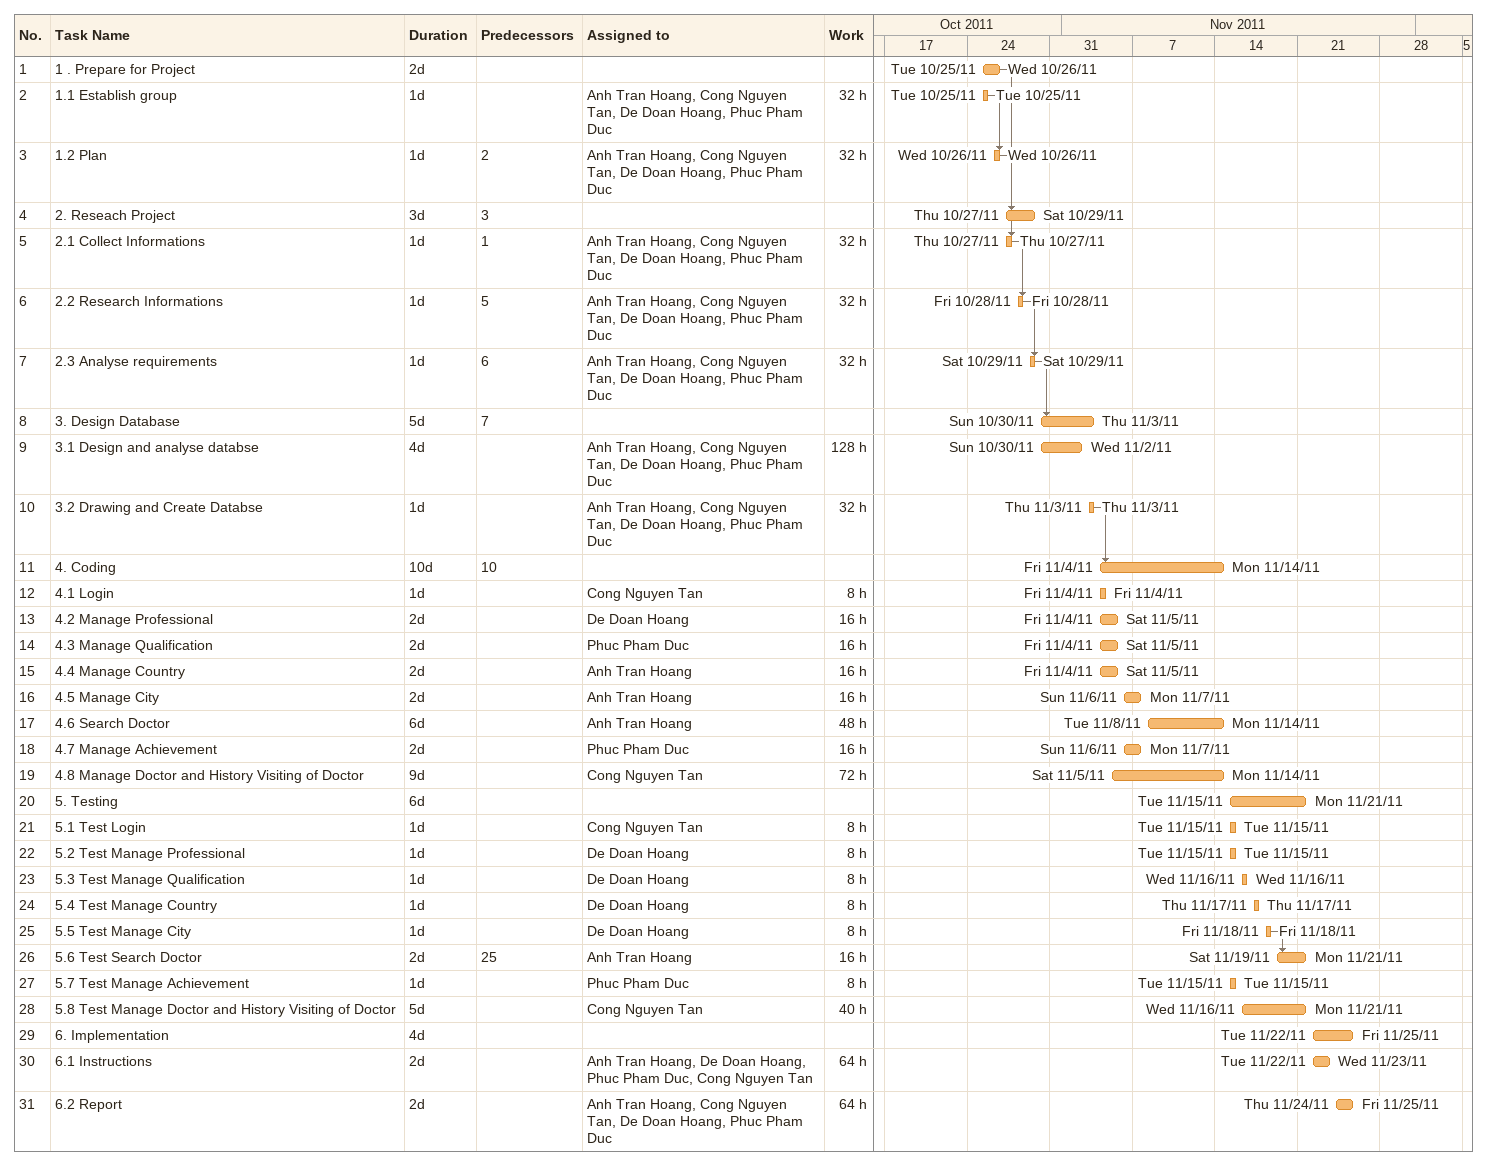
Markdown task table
| ID | Task | Duration | Start | Finish | Predecessors | Resources | Work (h) |
|---|---|---|---|---|---|---|---|
| 1 | 1 . Prepare for Project | 2d | 2011-10-25 | 2011-10-26 |  |  |  |
| 2 | 1.1 Establish group | 1d | 2011-10-25 | 2011-10-25 |  | Anh Tran Hoang, Cong Nguyen Tan, De Doan Hoang, Phuc Pham Duc | 32 |
| 3 | 1.2 Plan | 1d | 2011-10-26 | 2011-10-26 | 2 | Anh Tran Hoang, Cong Nguyen Tan, De Doan Hoang, Phuc Pham Duc | 32 |
| 4 | 2. Reseach Project | 3d | 2011-10-27 | 2011-10-29 | 3 |  |  |
| 5 | 2.1 Collect Informations | 1d | 2011-10-27 | 2011-10-27 | 1 | Anh Tran Hoang, Cong Nguyen Tan, De Doan Hoang, Phuc Pham Duc | 32 |
| 6 | 2.2 Research Informations | 1d | 2011-10-28 | 2011-10-28 | 5 | Anh Tran Hoang, Cong Nguyen Tan, De Doan Hoang, Phuc Pham Duc | 32 |
| 7 | 2.3 Analyse requirements | 1d | 2011-10-29 | 2011-10-29 | 6 | Anh Tran Hoang, Cong Nguyen Tan, De Doan Hoang, Phuc Pham Duc | 32 |
| 8 | 3. Design Database | 5d | 2011-10-30 | 2011-11-03 | 7 |  |  |
| 9 | 3.1 Design and analyse databse | 4d | 2011-10-30 | 2011-11-02 |  | Anh Tran Hoang, Cong Nguyen Tan, De Doan Hoang, Phuc Pham Duc | 128 |
| 10 | 3.2 Drawing and Create Databse | 1d | 2011-11-03 | 2011-11-03 |  | Anh Tran Hoang, Cong Nguyen Tan, De Doan Hoang, Phuc Pham Duc | 32 |
| 11 | 4. Coding | 10d | 2011-11-04 | 2011-11-14 | 10 |  |  |
| 12 | 4.1 Login | 1d | 2011-11-04 | 2011-11-04 |  | Cong Nguyen Tan | 8 |
| 13 | 4.2 Manage Professional | 2d | 2011-11-04 | 2011-11-05 |  | De Doan Hoang | 16 |
| 14 | 4.3 Manage Qualification | 2d | 2011-11-04 | 2011-11-05 |  | Phuc Pham Duc | 16 |
| 15 | 4.4 Manage Country | 2d | 2011-11-04 | 2011-11-05 |  | Anh Tran Hoang | 16 |
| 16 | 4.5 Manage City | 2d | 2011-11-06 | 2011-11-07 |  | Anh Tran Hoang | 16 |
| 17 | 4.6 Search Doctor | 6d | 2011-11-08 | 2011-11-14 |  | Anh Tran Hoang | 48 |
| 18 | 4.7 Manage Achievement | 2d | 2011-11-06 | 2011-11-07 |  | Phuc Pham Duc | 16 |
| 19 | 4.8 Manage Doctor and History Visiting of Doctor | 9d | 2011-11-05 | 2011-11-14 |  | Cong Nguyen Tan | 72 |
| 20 | 5. Testing | 6d | 2011-11-15 | 2011-11-21 |  |  |  |
| 21 | 5.1 Test Login | 1d | 2011-11-15 | 2011-11-15 |  | Cong Nguyen Tan | 8 |
| 22 | 5.2 Test Manage Professional | 1d | 2011-11-15 | 2011-11-15 |  | De Doan Hoang | 8 |
| 23 | 5.3 Test Manage Qualification | 1d | 2011-11-16 | 2011-11-16 |  | De Doan Hoang | 8 |
| 24 | 5.4 Test Manage Country | 1d | 2011-11-17 | 2011-11-17 |  | De Doan Hoang | 8 |
| 25 | 5.5 Test Manage City | 1d | 2011-11-18 | 2011-11-18 |  | De Doan Hoang | 8 |
| 26 | 5.6 Test Search Doctor | 2d | 2011-11-19 | 2011-11-21 | 25 | Anh Tran Hoang | 16 |
| 27 | 5.7 Test Manage Achievement | 1d | 2011-11-15 | 2011-11-15 |  | Phuc Pham Duc | 8 |
| 28 | 5.8 Test Manage Doctor and History Visiting of Doctor | 5d | 2011-11-16 | 2011-11-21 |  | Cong Nguyen Tan | 40 |
| 29 | 6. Implementation | 4d | 2011-11-22 | 2011-11-25 |  |  |  |
| 30 | 6.1 Instructions | 2d | 2011-11-22 | 2011-11-23 |  | Anh Tran Hoang, De Doan Hoang, Phuc Pham Duc, Cong Nguyen Tan | 64 |
| 31 | 6.2 Report | 2d | 2011-11-24 | 2011-11-25 |  | Anh Tran Hoang, Cong Nguyen Tan, De Doan Hoang, Phuc Pham Duc | 64 |
